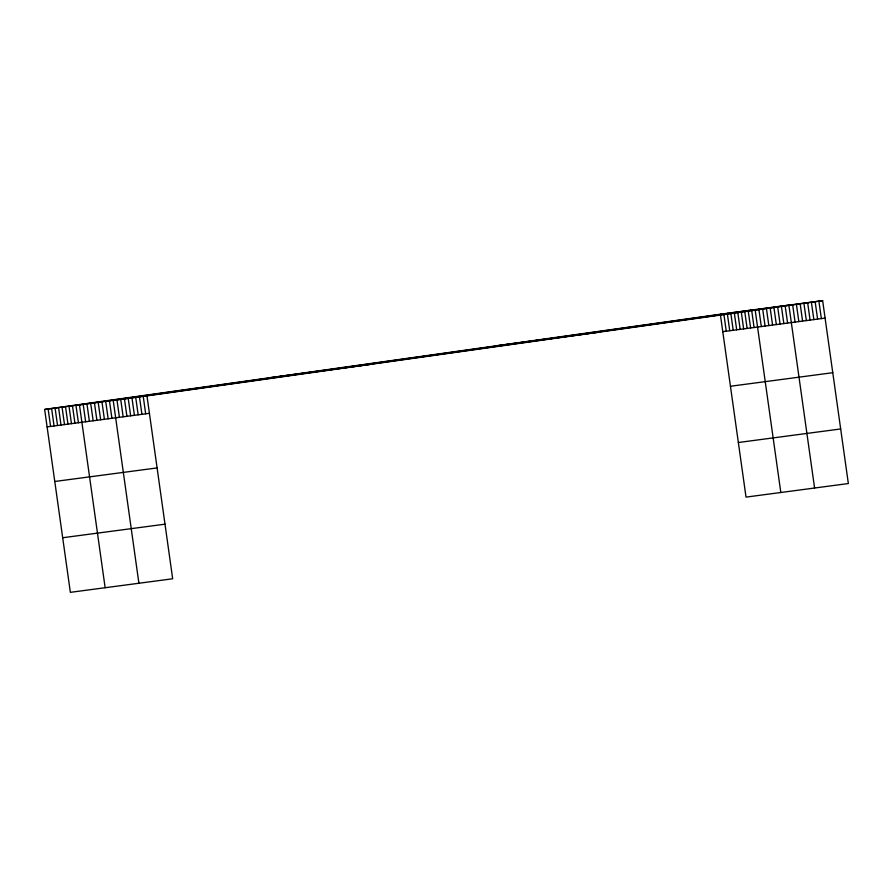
<?xml version="1.0" encoding="UTF-8"?>
<svg xmlns="http://www.w3.org/2000/svg" width="893" height="893" viewBox="0 0 893 893"><rect width="100%" height="100%" fill="white"/><g stroke="black" fill="none" stroke-linecap="round" stroke-linejoin="round"><path stroke-width="1.34" d="M44.65 409.452L146.977 395.889L172.673 578.776L70.357 592.338L44.65 409.452L720.327 314.224L822.643 300.662L848.35 483.548L746.023 497.111L720.327 314.224M146.977 395.889L822.643 300.662M497.356 345.647L599.672 332.084M267.621 378.029L369.948 364.456M722.772 331.66L825.099 318.098M47.106 426.887L149.421 413.325M730.452 386.256L832.767 372.694M54.774 481.483L157.101 467.921M738.355 442.515L840.681 428.953M62.677 537.742L165.004 524.18M818.892 301.153L821.348 318.589M815.142 301.655L817.597 319.091M811.391 302.147L813.847 319.582M807.64 302.649L810.085 320.085M803.89 303.14L806.334 320.576M800.139 303.642L802.584 321.078M796.389 304.145L798.833 321.58M792.627 304.636L795.083 322.072M814.583 488.024L788.876 305.138L113.21 400.365L138.906 583.252M785.126 305.629L787.581 323.065M781.375 306.132L783.831 323.567M777.624 306.623L780.08 324.059M773.874 307.125L776.318 324.561M770.123 307.627L772.568 325.052M766.373 308.118L768.817 325.554M762.622 308.621L765.067 326.057M758.86 309.112L761.316 326.548M780.817 492.501L755.11 309.614L79.444 404.842L105.14 587.728M751.638 310.072L754.083 327.508M748.155 310.53L750.611 327.965M744.673 310.998L747.128 328.434M741.201 311.456L743.646 328.892M737.718 311.914L740.174 329.35M734.236 312.383L736.692 329.818M730.764 312.84L733.209 330.276M727.282 313.298L729.726 330.734M723.799 313.767L726.255 331.203M143.226 396.38L145.671 413.816M139.464 396.883L141.92 414.319M135.714 397.374L138.169 414.81M131.963 397.876L134.419 415.312M128.212 398.378L130.668 415.814M124.462 398.87L126.918 416.305M120.711 399.372L123.156 416.808M116.961 399.863L119.405 417.299M109.459 400.857L111.904 418.292M105.698 401.359L108.153 418.795M101.947 401.861L104.403 419.286M98.197 402.352L100.652 419.788M94.446 402.855L96.902 420.29M90.695 403.346L93.151 420.782M86.945 403.848L89.389 421.284M83.194 404.339L85.639 421.775M75.961 405.299L78.417 422.735M72.478 405.768L74.934 423.204M69.007 406.226L71.451 423.662M65.524 406.683L67.98 424.119M62.041 407.152L64.497 424.577M58.57 407.61L61.014 425.046M55.087 408.068L57.543 425.503M51.604 408.525L54.06 425.961M48.133 408.994L50.577 426.43"/></g></svg>
